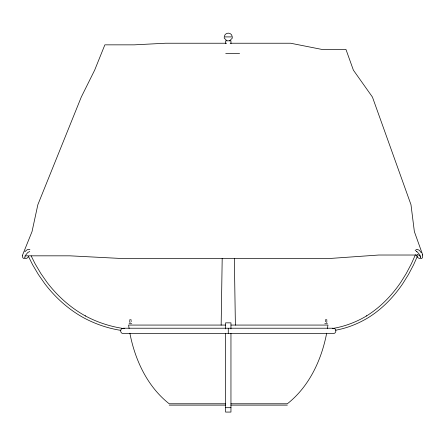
<?xml version="1.0" encoding="UTF-8"?>
<svg xmlns="http://www.w3.org/2000/svg" width="445" height="445" viewBox="0 0 445 445"><rect width="100%" height="100%" fill="white"/><g stroke="black" fill="none" stroke-linecap="round" stroke-linejoin="round"><path stroke-width="0.67" d="M221.154 325.15L222.194 258.411M225.543 43.599L225.582 40.818L230.955 40.818L230.999 43.599M232.34 37.519L232.301 38.131L229.614 40.818M22.556 255.886C21.799 259.908 27.523 259.313 28.658 256.392M327.425 328.466L327.971 325.067L231.022 325.067M326.658 333.222C321.518 360.011 309.164 386.616 287.337 403.771L230.927 403.771M25.154 256.125L24.92 257.572L24.614 257.054M224.358 36.318C225.153 32.084 231.383 32.084 232.179 36.318M415.168 250.724C416.665 247.542 420.336 250.752 421.231 252.788M22.25 255.831L32.023 231.611L37.853 204.7L81.279 97.055L94.663 70.143L104.864 44.845L134.262 44.845L165.529 43.232L226.683 43.232M415.43 254.707L411.397 263.757L406.33 273.363L400.878 282.158C391.795 295.536 380.308 307.384 366.524 315.939L366.697 315.839C356.284 322.13 344.742 326.446 332.749 328.488L332.576 328.588M417.354 256.342L413.577 264.825L408.466 274.509L402.758 283.676C393.591 297.171 382.005 309.13 368.093 317.758L367.926 317.858C357.975 323.799 347.061 328.176 335.63 330.201M25.604 255.23L27.662 252.627L29.743 251.464M420.742 257.054L420.469 257.572L419.858 255.23M24.842 251.803C26.032 250.49 28.024 248.544 29.921 249.667M416.932 251.141L416.17 251.464L417.343 251.981L419.329 254.306M121.919 328.577C119.572 329.795 120.617 333.711 123.259 333.589L333.277 333.589C336.303 333.728 336.932 328.961 333.973 328.31M417.894 254.757L417.404 254.79M332.749 328.488L333.4 328.632M224.241 36.913L232.301 36.913M230.16 43.232L290.613 43.232L321.885 49.423L345.96 49.423L353.386 70.143L372.432 97.055L410.985 204.7L414.367 231.611L422.75 255.024M225.726 53.35L239.594 53.35M420.002 255.024L378.773 255.024L329.166 258.523L122.102 258.523L69.937 255.831L25.015 255.831M129.701 319.783L131.142 319.783M325.395 319.783L326.836 319.783M129.701 322.38L130.235 322.38M326.474 322.38L326.836 322.38M129.078 323.721L131.764 323.721M324.772 323.721L327.459 323.721M225.515 325.067L128.572 325.067L129.117 328.466M123.259 328.221L333.277 328.221M225.615 403.771L169.206 403.771C147.378 386.616 135.019 360.011 129.879 333.222M169.206 405.117L225.693 405.117M230.849 405.117L287.337 405.117M225.582 407.692L230.955 407.692M123.41 328.588L122.742 328.51A1.808 1.346 -79.2 0 0 122.486 328.632M123.221 328.488C109.932 326.463 97.021 322.219 85.179 315.839L85.373 315.939C70.293 307.601 57.283 295.847 46.875 282.158L40.768 273.363L35.088 263.757L31.172 255.914M120.806 330.357C107.862 328.343 95.341 324.032 83.805 317.858L83.61 317.758C68.397 309.347 55.269 297.488 44.767 283.676L38.37 274.509L32.646 264.825L28.413 256.342M123.955 328.31L124.6 328.577M419.652 255.569L420.33 256.209M226.928 40.818L224.241 38.131L224.202 37.519M416.442 255.408C417.644 259.607 424.369 260.153 422.272 254.807M234.348 258.411L235.388 325.15M326.836 320.478L326.836 321.679M325.395 320.478L325.395 321.679M230.955 328.916L230.955 322.848L225.582 322.848L225.582 328.916M230.955 333.411L230.955 412.07L225.582 412.07L225.582 333.411M228.268 328.31L228.268 333.5M131.142 320.478L131.142 321.679M129.701 320.478L129.701 321.679"/></g></svg>
